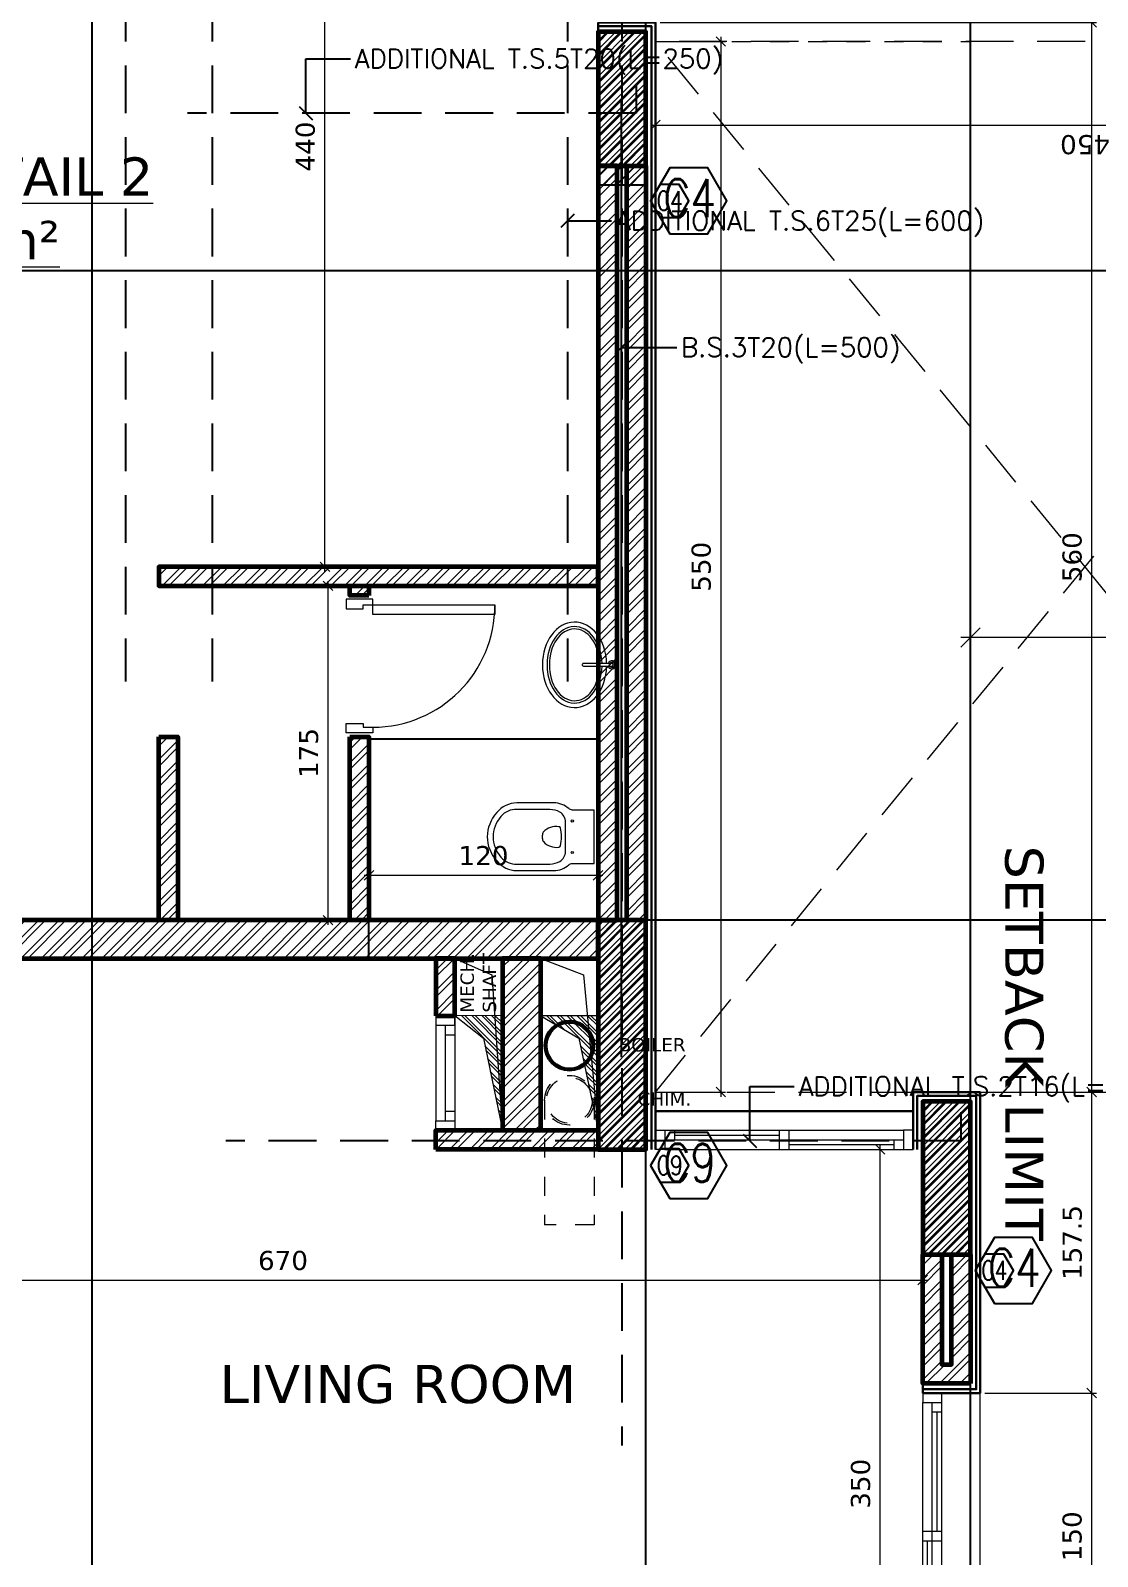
# Model space of a CAD drawing. Header units: inches. Extents: x -48 to 777, y -156 to 510.
# Drawn here: x 404.2 to 409.79, y 145.23 to 153.22 of the extents above; entities that cross this region are included whole.
import ezdxf
from ezdxf.enums import TextEntityAlignment as Align

# ---------------------------------------------------------------- set-up
doc = ezdxf.new("R2010")
doc.units = ezdxf.units.IN
doc.header["$MEASUREMENT"] = 0
doc.set_wipeout_variables(frame=1)
doc.linetypes.add('ACAD_ISO10W100', pattern=[18, 12, -3, 0, -3])
doc.linetypes.add('HIDDEN', pattern=[0.375, 0.25, -0.125])
doc.layers.get('Defpoints').update_dxf_attribs({"lineweight": 5})
for name, color, linetype, lineweight in [('A-AXIS ST', 251, 'ACAD_ISO10W100', 5), ('A-DIM', 9, 'Continuous', 5), ('A-DOORS', 38, 'Continuous', 20), ('A-HIDDEN', 254, 'HIDDEN', 5), ('A-LEVELS', 139, 'Continuous', 20), ('A-LIMIT LOT', 235, 'ACAD_ISO10W100', 20), ('A-PILLARS', 1, 'Continuous', 60), ('A-SANITARY', 120, 'Continuous', 5), ('A-TEXT', 50, 'Continuous', 15), ('A-WALLS', 7, 'Continuous', 60), ('A-WINDOWS', 4, 'Continuous', 20), ('C-METAL', 190, 'Continuous', 30), ('C-STONE', 42, 'Continuous', 30), ('C-WOOD', 28, 'Continuous', 30), ('D-STONE', 52, 'Continuous', 20), ('H-OTHERS', 189, 'Continuous', 5), ('H-PILLARS', 61, 'Continuous', 5), ('H-WALLS', 51, 'Continuous', 5), ('str-shaft', 1, 'Continuous', 5)]:
    doc.layers.add(name, color=color, linetype=linetype, lineweight=lineweight)
for name, color, linetype in [('pts pc', 7, 'Continuous'), ('Str-Axes', 8, 'Continuous'), ('str-col-hatch', 8, 'Continuous'), ('str-COL-TAG-100', 1, 'Continuous'), ('str-COL-TAG-50', 7, 'Continuous'), ('str-columns', 3, 'Continuous'), ('str-slab-bottom-reinf.', 1, 'Continuous'), ('str-slab-top', 1, 'Continuous'), ('str-sunken-slabs', 5, 'Continuous')]:
    doc.layers.add(name, color=color, linetype=linetype)
doc.styles.add('2mm', font='simplex.shx', dxfattribs={"height": 0.5})
doc.styles.add('ROMAN', font='ROMANS.SHX')
doc.styles.add('ROMAND', font='verdana.ttf')
doc.styles.add('ROMANS', font='romans__.ttf', dxfattribs={"height": 0.14})
doc.dimstyles.new('M-1.100', dxfattribs={"dimtxt": 0.2, "dimasz": 0.1, "dimexe": 0.05, "dimexo": 0.05, "dimgap": 0.1, "dimtad": 1, "dimlfac": 100, "dimrnd": 0.5, "dimzin": 9, "dimdsep": 46, "dimtxsty": 'ROMAND', "dimblk": 'OBLIQUE', "dimcen": 1, "dimdle": 0.05, "dimclrd": 256, "dimclre": 256, "dimclrt": 2, "dimadec": 0, "dimazin": 0, "dimtfac": 0.666667, "dimtmove": 2, "dimatfit": 3, "dimfxl": 0.04, "dimtolj": 1, "dimtzin": 5, "dimlwd": -1, "dimlwe": -1, "dimarcsym": 0})
doc.dimstyles.new('M-1.50', dxfattribs={"dimtxt": 0.1, "dimasz": 0.05, "dimexe": 0.025, "dimexo": 0.025, "dimgap": 0.05, "dimtad": 1, "dimlfac": 100, "dimrnd": 0.5, "dimzin": 9, "dimdsep": 46, "dimtxsty": 'ROMAND', "dimblk": 'OBLIQUE', "dimcen": 1, "dimdle": 0.025, "dimclrd": 256, "dimclre": 256, "dimclrt": 2, "dimadec": 0, "dimazin": 0, "dimtfac": 0.666667, "dimtmove": 2, "dimatfit": 3, "dimfxl": 0.04, "dimtolj": 1, "dimtzin": 5, "dimlwd": -1, "dimlwe": -1, "dimarcsym": 0})
doc.dimstyles.new('structure', dxfattribs={"dimtxt": 0.1, "dimasz": 0.07, "dimexe": 0.18, "dimexo": 1, "dimgap": 0.05, "dimtad": 1, "dimdec": 1, "dimlfac": 100, "dimrnd": 0.5, "dimdsep": 46, "dimtxsty": 'ROMAN', "dimblk1": 'OBLIQUE', "dimblk2": 'OBLIQUE', "dimsah": 1, "dimcen": 0.009, "dimse1": 1, "dimse2": 1, "dimclrd": 4, "dimclre": 9, "dimclrt": 1, "dimadec": 0, "dimazin": 0, "dimtfac": 0.066667, "dimtdec": 1, "dimtix": 1, "dimtmove": 2, "dimatfit": 3, "dimldrblk": 'OBLIQUE', "dimfxl": 0.18, "dimtolj": 1, "dimarcsym": 0})
pattern_1 = [(45, (-242.64175, -175.21088), (-0.0530330086, 0.0530330086), []), (45, (-242.6064, -175.21088), (-0.0530330086, 0.0530330086), [])]

# ---------------------------------------------------------------- blocks, each defined once
blk = doc.blocks.new('*U537')
for p, q in [((50, 100), (1300, 100)), ((100, 100), (100, 50)), ((650, 0), (650, 100)), ((700, 0), (700, 100)), ((50, 50), (1300, 50)), ((50, 0), (1300, 0)), ((100, 75), (650, 75)), ((700, 25), (1250, 25)), ((1250, 0), (1250, 50))]:
    blk.add_line(p, q)
for points in [[(0, 100), (50, 100), (50, 0), (0, 0)], [(1350, 100), (1300, 100), (1300, 0), (1350, 0)]]:
    blk.add_lwpolyline(points)
blk = doc.blocks.new('_Oblique')
at = {"color": 0, "linetype": 'ByBlock', "lineweight": -2}
blk.add_line((-0.5, -0.5), (0.5, 0.5), dxfattribs=at)
blk = doc.blocks.new('*D7')
at = {"layer": 'A-DIM', "transparency": 16777216}
for p, q in [((332.1441, 67.9158), (332.1441, 63.3658)), ((332.5563, 67.8908), (332.1191, 67.8908)), ((332.5563, 63.3908), (332.1191, 63.3908))]:
    blk.add_line(p, q, dxfattribs=at)
at = {"layer": 'Defpoints', "color": 0, "transparency": 16777216}
for p in [(332.5813, 67.8908), (332.1441, 63.3908), (332.5813, 63.3908)]:
    blk.add_point(p, dxfattribs=at)
at = {"layer": 'A-DIM', "transparency": 16777216, "xscale": 0.05, "yscale": 0.05, "zscale": 0.05}
for p, rotation in [((332.1441, 67.8908), 90), ((332.1441, 63.3908), 270)]:
    blk.add_blockref('_Oblique', p, dxfattribs=dict(at, rotation=rotation))
at = {"layer": 'A-DIM', "color": 2, "transparency": 16777216, "insert": (332.0421, 65.6408), "char_height": 0.1, "attachment_point": 5, "rotation": 90, "style": 'ROMAND'}
blk.add_mtext('\\A1;450', dxfattribs=at)
blk = doc.blocks.new('*D8')
at = {"layer": 'A-DIM', "transparency": 16777216}
for p, q in [((327.0813, 67.8658), (327.0813, 67.5233)), ((332.5813, 67.8658), (332.5813, 67.5233)), ((332.6063, 67.5483), (327.0563, 67.5483))]:
    blk.add_line(p, q, dxfattribs=at)
at = {"layer": 'Defpoints', "color": 0, "transparency": 16777216}
for p in [(327.0813, 67.8908), (332.5813, 67.8908), (327.0813, 67.5483)]:
    blk.add_point(p, dxfattribs=at)
at = {"layer": 'A-DIM', "transparency": 16777216, "xscale": 0.05, "yscale": 0.05, "zscale": 0.05, "rotation": 180}
blk.add_blockref('_Oblique', (327.0813, 67.5483), dxfattribs=at)
at = {"layer": 'A-DIM', "transparency": 16777216, "xscale": 0.05, "yscale": 0.05, "zscale": 0.05}
blk.add_blockref('_Oblique', (332.5813, 67.5483), dxfattribs=at)
at = {"layer": 'A-DIM', "color": 2, "transparency": 16777216, "insert": (329.8313, 67.6503), "char_height": 0.1, "attachment_point": 5, "style": 'ROMAND'}
blk.add_mtext('\\A1;550', dxfattribs=at)
blk = doc.blocks.new('*U25')
for p, q in [((50, 100), (1450, 100)), ((100, 100), (100, 50)), ((725, 0), (725, 100)), ((775, 0), (775, 100)), ((50, 50), (1450, 50)), ((50, 0), (1450, 0)), ((100, 75), (725, 75)), ((775, 25), (1400, 25)), ((1400, 0), (1400, 50))]:
    blk.add_line(p, q)
for points in [[(0, 100), (50, 100), (50, 0), (0, 0)], [(1500, 100), (1450, 100), (1450, 0), (1500, 0)]]:
    blk.add_lwpolyline(points)
blk = doc.blocks.new('*U56')
for points in [[(230, -160), (200, -160), (200, -20), (250, -20), (250, -110), (230, -110), (230, -160)], [(870, -160), (900, -160), (900, -20), (850, -20), (850, -110), (870, -110), (870, -160)], [(820, -800), (820, -160), (870, -160), (870, -800)]]:
    blk.add_lwpolyline(points, close=True)
blk.add_arc((870, -160), 640, 180, 270)
blk = doc.blocks.new('fghjgcfd')
for points in [[(114.5932, -90.6209, 0.697476), (114.5868, -90.6535), (114.5868, -90.6631, -0.791584), (114.5932, -90.6121)], [(114.6052, -90.8243, -0.509087), (114.5932, -90.8331, -0.325305), (114.5868, -90.8243), (114.5868, -90.6384, -1), (114.6052, -90.6384)], [(114.6052, -90.6631), (114.6052, -90.6535, 0.697476), (114.5988, -90.6209), (114.5988, -90.6121, -0.791584)]]:
    blk.add_lwpolyline(points, format="xyb", close=True)
blk.add_lwpolyline([(114.5988, -90.6044), (114.5932, -90.6044), (114.5932, -90.6223), (114.5988, -90.6223)], close=True)
at = {"extrusion": (0, 0, -1)}
for major_axis, ratio, start_param, end_param in [((-0.28, 0), 0.75, 7.88683, 14.104318), ((-0.25, 0), 0.72, 7.890774, 14.100375), ((-0.235, 0), 0.702128, 7.893123, 14.098025)]:
    blk.add_ellipse((114.596, -90.8834), major_axis=major_axis, ratio=ratio, start_param=start_param, end_param=end_param, dxfattribs=at)
blk = doc.blocks.new('A$C114C6178')
for points in [[(177.5, -211.9, 0.16864), (147.3, -132.7, -0.198912), (140, -115), (140, 0), (-140, 0), (-140, -115, -0.198912), (-147.3, -132.7, 0.16864), (-177.5, -211.9), (-177.5, -405, 0.225866), (-126.2, -510.7, 0.390178), (126.2, -510.7, 0.225866), (177.5, -405)], [(142.8, -231.9, 0.110329), (129.5, -180.6, 0.254034), (77, -150), (-77, -150, 0.254034), (-129.5, -180.6, 0.110329), (-142.8, -231.9), (-142.8, -405, 0.247706), (-105.9, -488.7, 0.390724), (106.2, -488.4, 0.246571), (142.8, -405)], [(54.9, -185.7, 0.338204), (47.1, -176.5, 0.109547), (-47.1, -176.5, 0.38369), (-52.4, -185.7, 0.252795), (-25.1, -266.2, 0.060555), (-21, -268.7, 0.083015), (0, -272.4, 0.083015), (21, -268.7, 0.060555), (25.1, -266.2, 0.250335)]]:
    blk.add_lwpolyline(points, format="xyb", close=True)
for centre in [(-82.5, -115), (82.5, -115)]:
    blk.add_circle(centre, 5.91)
blk = doc.blocks.new('AXIS')
at = {"layer": 'A-AXIS ST', "ltscale": 0.1}
for p, q in [((647.01853, 296.91777), (647.01853, 336.01919)), ((649.91853, 296.91777), (649.91853, 336.01919)), ((651.61853, 296.91777), (651.61853, 336.01919)), ((657.61853, 327.16933), (627.81853, 327.16933)), ((657.61853, 323.76934), (627.81853, 323.76934))]:
    blk.add_line(p, q, dxfattribs=at)
blk = doc.blocks.new('*D171')
at = {"layer": 'A-DIM', "transparency": 16777216}
for p, q in [((402.1768, 146.699), (402.1768, 146.699)), ((402.1518, 146.674), (408.9018, 146.674))]:
    blk.add_line(p, q, dxfattribs=at)
at = {"layer": 'Defpoints', "color": 0, "transparency": 16777216}
for p in [(402.1768, 146.674), (408.8768, 146.674), (408.8768, 146.674)]:
    blk.add_point(p, dxfattribs=at)
at = {"layer": 'A-DIM', "transparency": 16777216, "xscale": 0.05, "yscale": 0.05, "zscale": 0.05, "rotation": 180}
blk.add_blockref('_Oblique', (402.1768, 146.674), dxfattribs=at)
at = {"layer": 'A-DIM', "transparency": 16777216, "xscale": 0.05, "yscale": 0.05, "zscale": 0.05}
blk.add_blockref('_Oblique', (408.8768, 146.674), dxfattribs=at)
at = {"layer": 'A-DIM', "color": 2, "transparency": 16777216, "insert": (405.5268, 146.776), "char_height": 0.1, "attachment_point": 5, "style": 'ROMAND'}
blk.add_mtext('\\A1;670', dxfattribs=at)
blk = doc.blocks.new('*D172')
at = {"layer": 'A-DIM', "transparency": 16777216}
blk.add_line((408.654, 143.8319), (408.654, 147.3835), dxfattribs=at)
at = {"layer": 'Defpoints', "color": 0, "transparency": 16777216}
for p in [(408.654, 147.3585), (408.654, 147.3585), (408.654, 143.8569)]:
    blk.add_point(p, dxfattribs=at)
at = {"layer": 'A-DIM', "transparency": 16777216, "xscale": 0.05, "yscale": 0.05, "zscale": 0.05}
for p, rotation in [((408.654, 147.3585), 90), ((408.654, 143.8569), 270)]:
    blk.add_blockref('_Oblique', p, dxfattribs=dict(at, rotation=rotation))
at = {"layer": 'A-DIM', "color": 2, "transparency": 16777216, "insert": (408.5519, 145.6077), "char_height": 0.1, "attachment_point": 5, "rotation": 90, "style": 'ROMAND'}
blk.add_mtext('\\A1;350', dxfattribs=at)
blk = doc.blocks.new('*D173')
at = {"layer": 'A-DIM', "transparency": 16777216}
for p, q in [((405.763, 148.5335), (405.763, 150.3335)), ((405.738, 148.5585), (405.738, 148.5585))]:
    blk.add_line(p, q, dxfattribs=at)
at = {"layer": 'Defpoints', "color": 0, "transparency": 16777216}
for p in [(405.763, 150.3085), (405.763, 150.3085), (405.763, 148.5585)]:
    blk.add_point(p, dxfattribs=at)
at = {"layer": 'A-DIM', "transparency": 16777216, "xscale": 0.05, "yscale": 0.05, "zscale": 0.05}
for p, rotation in [((405.763, 150.3085), 90), ((405.763, 148.5585), 270)]:
    blk.add_blockref('_Oblique', p, dxfattribs=dict(at, rotation=rotation))
at = {"layer": 'A-DIM', "color": 2, "transparency": 16777216, "insert": (405.6618, 149.4335), "char_height": 0.1, "attachment_point": 5, "rotation": 90, "style": 'ROMAND'}
blk.add_mtext('\\A1;175', dxfattribs=at)
blk = doc.blocks.new('*D174')
at = {"layer": 'A-DIM', "transparency": 16777216}
for p, q in [((405.9518, 148.7935), (407.2018, 148.7935)), ((405.9768, 148.8185), (405.9768, 148.8185))]:
    blk.add_line(p, q, dxfattribs=at)
at = {"layer": 'Defpoints', "color": 0, "transparency": 16777216}
for p in [(405.9768, 148.7935), (407.1768, 148.7935), (407.1768, 148.7935)]:
    blk.add_point(p, dxfattribs=at)
at = {"layer": 'A-DIM', "transparency": 16777216, "xscale": 0.05, "yscale": 0.05, "zscale": 0.05, "rotation": 180}
blk.add_blockref('_Oblique', (405.9768, 148.7935), dxfattribs=at)
at = {"layer": 'A-DIM', "transparency": 16777216, "xscale": 0.05, "yscale": 0.05, "zscale": 0.05}
blk.add_blockref('_Oblique', (407.1768, 148.7935), dxfattribs=at)
at = {"layer": 'A-DIM', "color": 2, "transparency": 16777216, "insert": (406.5768, 148.8956), "char_height": 0.1, "attachment_point": 5, "style": 'ROMAND'}
blk.add_mtext('\\A1;120', dxfattribs=at)
blk = doc.blocks.new('*D175')
at = {"layer": 'A-DIM', "transparency": 16777216}
blk.add_line((405.7464, 150.3835), (405.7464, 154.8335), dxfattribs=at)
at = {"layer": 'Defpoints', "color": 0, "transparency": 16777216}
for p in [(405.7464, 154.8085), (405.7464, 154.8085), (405.7464, 150.4085)]:
    blk.add_point(p, dxfattribs=at)
at = {"layer": 'A-DIM', "transparency": 16777216, "xscale": 0.05, "yscale": 0.05, "zscale": 0.05}
for p, rotation in [((405.7464, 154.8085), 90), ((405.7464, 150.4085), 270)]:
    blk.add_blockref('_Oblique', p, dxfattribs=dict(at, rotation=rotation))
at = {"layer": 'A-DIM', "color": 2, "transparency": 16777216, "insert": (405.6443, 152.6085), "char_height": 0.1, "attachment_point": 5, "rotation": 90, "style": 'ROMAND'}
blk.add_mtext('\\A1;440', dxfattribs=at)
blk = doc.blocks.new('*D324')
at = {"layer": 'A-DIM', "transparency": 16777216}
for p, q in [((409.2018, 146.0827), (409.7865, 146.0827)), ((409.7615, 144.5577), (409.7615, 146.1077)), ((409.2018, 144.5827), (409.7865, 144.5827))]:
    blk.add_line(p, q, dxfattribs=at)
at = {"layer": 'Defpoints', "color": 0, "transparency": 16777216}
for p in [(409.1768, 146.0827), (409.7615, 146.0827), (409.1768, 144.5827)]:
    blk.add_point(p, dxfattribs=at)
at = {"layer": 'A-DIM', "transparency": 16777216, "xscale": 0.05, "yscale": 0.05, "zscale": 0.05}
for p, rotation in [((409.7615, 146.0827), 90), ((409.7615, 144.5827), 270)]:
    blk.add_blockref('_Oblique', p, dxfattribs=dict(at, rotation=rotation))
at = {"layer": 'A-DIM', "color": 2, "transparency": 16777216, "insert": (409.6595, 145.3327), "char_height": 0.1, "attachment_point": 5, "rotation": 90, "style": 'ROMAND'}
blk.add_mtext('\\A1;150', dxfattribs=at)
blk = doc.blocks.new('*D325')
at = {"layer": 'A-DIM', "transparency": 16777216}
for p, q in [((409.2018, 147.6586), (409.7865, 147.6586)), ((409.7615, 146.0577), (409.7615, 147.6836)), ((409.2018, 146.0827), (409.7865, 146.0827))]:
    blk.add_line(p, q, dxfattribs=at)
at = {"layer": 'Defpoints', "color": 0, "transparency": 16777216}
for p in [(409.1768, 147.6586), (409.7615, 147.6586), (409.1768, 146.0827)]:
    blk.add_point(p, dxfattribs=at)
at = {"layer": 'A-DIM', "transparency": 16777216, "xscale": 0.05, "yscale": 0.05, "zscale": 0.05}
for p, rotation in [((409.7615, 147.6586), 90), ((409.7615, 146.0827), 270)]:
    blk.add_blockref('_Oblique', p, dxfattribs=dict(at, rotation=rotation))
at = {"layer": 'A-DIM', "color": 2, "transparency": 16777216, "insert": (409.6603, 146.8707), "char_height": 0.1, "attachment_point": 5, "rotation": 90, "style": 'ROMAND'}
blk.add_mtext('\\A1;157.5', dxfattribs=at)
blk = doc.blocks.new('*D326')
at = {"layer": 'A-DIM', "transparency": 16777216}
for p, q in [((407.5018, 153.2586), (409.7865, 153.2586)), ((409.7615, 147.6336), (409.7615, 153.2836)), ((409.2018, 147.6586), (409.7865, 147.6586))]:
    blk.add_line(p, q, dxfattribs=at)
at = {"layer": 'Defpoints', "color": 0, "transparency": 16777216}
for p in [(407.4768, 153.2586), (409.7615, 153.2586), (409.1768, 147.6586)]:
    blk.add_point(p, dxfattribs=at)
at = {"layer": 'A-DIM', "transparency": 16777216, "xscale": 0.05, "yscale": 0.05, "zscale": 0.05}
for p, rotation in [((409.7615, 153.2586), 90), ((409.7615, 147.6586), 270)]:
    blk.add_blockref('_Oblique', p, dxfattribs=dict(at, rotation=rotation))
at = {"layer": 'A-DIM', "color": 2, "transparency": 16777216, "insert": (409.6595, 150.4586), "char_height": 0.1, "attachment_point": 5, "rotation": 90, "style": 'ROMAND'}
blk.add_mtext('\\A1;560', dxfattribs=at)
blk = doc.blocks.new('*D974')
at = {"layer": 'A-DIM', "transparency": 16777216}
for p, q in [((-315969.2704, -27907.0697), (-315972.3704, -27907.0697)), ((-315972.3204, -27908.1613), (-315972.3204, -27907.0197)), ((-315969.3204, -27908.1613), (-315969.3204, -27907.0197))]:
    blk.add_line(p, q, dxfattribs=at)
at = {"layer": 'Defpoints', "color": 0, "transparency": 16777216}
for p in [(-315972.3204, -27907.0697), (-315972.3204, -27908.2113), (-315969.3204, -27908.2113)]:
    blk.add_point(p, dxfattribs=at)
at = {"layer": 'A-DIM', "transparency": 16777216, "xscale": 0.1, "yscale": 0.1, "zscale": 0.1}
for p, rotation in [((-315972.3204, -27907.0697), 179.9999999997916), ((-315969.3204, -27907.0697), 359.9999999997916)]:
    blk.add_blockref('_Oblique', p, dxfattribs=dict(at, rotation=rotation))
at = {"layer": 'A-DIM', "color": 2, "transparency": 16777216, "insert": (-315970.8204, -27906.8656), "char_height": 0.2, "attachment_point": 5, "style": 'ROMAND'}
blk.add_mtext('\\A1;300', dxfattribs=at)
blk = doc.blocks.new('*U1164')
for p, q in [((50, 100), (550, 100)), ((50, 50), (550, 50)), ((50, 0), (550, 0)), ((500, 50), (500, 0))]:
    blk.add_line(p, q)
for points in [[(0, 100), (50, 100), (50, 0), (0, 0)], [(600, 100), (550, 100), (550, 0), (600, 0)], [(100, 50), (100, 0)]]:
    blk.add_lwpolyline(points)
blk = doc.blocks.new('tags')
at = {"layer": 'str-COL-TAG-100', "color": 2}
blk.add_lwpolyline([(0.125, -0.2616), (0.325, -0.2616), (0.425, -0.0884), (0.325, 0.0848), (0.125, 0.0848), (0.025, -0.0884)], close=True, dxfattribs=at)
at = {"layer": 'str-COL-TAG-50', "color": 2}
blk.add_lwpolyline([(0.075, -0.175), (0.175, -0.175), (0.225, -0.0884), (0.175, -0.0018), (0.075, -0.0018), (0.025, -0.0884)], close=True, dxfattribs=at)
at = {"layer": 'str-COL-TAG-100', "color": 1, "style": 'ROMANS', "width": 0.699426}
blk.add_attdef('NUMBER', text='', height=0.2, dxfattribs=at).set_placement((0.0918, -0.1741), (0.3679, -0.1741), align=Align.FIT)
at = {"layer": 'str-COL-TAG-50', "color": 1, "style": 'ROMANS', "width": 0.697102}
blk.add_attdef('NUMBER', text='', height=0.1, dxfattribs=at).set_placement((0.0562, -0.1375), (0.1938, -0.1375), align=Align.FIT)
blk = doc.blocks.new('WOQOUO NAZAR')
at = {"layer": 'A-HIDDEN'}
for p, q in [((327.08134, 67.89084), (332.58135, 63.39085)), ((327.08135, 63.39084), (332.58134, 67.89085))]:
    blk.add_line(p, q, dxfattribs=at)
blk.add_lwpolyline([(327.08135, 63.39084), (332.58135, 63.39085), (332.58134, 67.89085), (327.08134, 67.89084)], close=True, dxfattribs=at)
at = {"layer": 'A-DIM'}
dim = blk.add_linear_dim(base=(332.14413, 63.39085), p1=(332.58134, 67.89085), p2=(332.58134, 63.39085), angle=90, dimstyle='M-1.50', dxfattribs=at)
dim.commit()
dim.dimension.update_dxf_attribs({"geometry": '*D7', "text_midpoint": (332.04208, 65.64085)})
dim = blk.add_linear_dim(base=(327.08134, 67.54828), p1=(332.58134, 67.89085), p2=(327.08134, 67.89084), dimstyle='M-1.50', dxfattribs=at)
dim.commit()
dim.dimension.update_dxf_attribs({"geometry": '*D8', "text_midpoint": (329.83134, 67.65032)})
blk = doc.blocks.new('LOT 688  TOPOGRAPHIC PLAN')
at = {"layer": 'A-LEVELS', "linetype": 'Continuous'}
for points in [[(-315985.08664, -27908.28156), (-315984.66214, -27907.70748), (-315983.99229, -27907.54002), (-315982.70884, -27907.13172), (-315981.3889, -27906.79452), (-315980.05951, -27906.48626), (-315978.74737, -27906.12897), (-315978.10784, -27905.9037), (-315977.48306, -27905.63696), (-315976.24323, -27905.07662), (-315975.60733, -27904.84201), (-315974.95799, -27904.64593), (-315973.63177, -27904.33455), (-315970.95685, -27903.79566)], [(-315977.76717, -27912.15327), (-315977.30894, -27911.71444), (-315976.84202, -27911.34531), (-315976.59514, -27911.21969), (-315976.33391, -27911.15073), (-315976.05686, -27911.14126), (-315975.76695, -27911.17638), (-315974.54739, -27911.42916), (-315973.94458, -27911.41766), (-315973.35501, -27911.29364), (-315972.19755, -27910.89256), (-315971.62067, -27910.70773)]]:
    blk.add_lwpolyline(points, dxfattribs=at)
at = {"layer": 'pts pc', "color": 1, "insert": (-315977.24918, -27906.45004), "char_height": 0.5, "width": 3.0714286, "attachment_point": 1, "rotation": 359.692852, "style": '2mm'}
blk.add_mtext('\\Fsimplex.shx;\\W1.0000000000;\\T1.0000000000;\\o\\l96.849', dxfattribs=at)
at = {"linetype": 'Continuous'}
blk.add_wipeout([(-315996.80172, -27893.57917), (-315969.32038, -27896.23659), (-315969.32038, -27930.53073), (-315964.08799, -27936.87852), (-315964.6636, -27941.43051), (-315970.22923, -27937.16678), (-315985.1164, -27950.2257)], dxfattribs=at).dxf.layer = 'A-LIMIT LOT'
at = {"layer": 'A-HIDDEN', "linetype": 'ACAD_ISO10W100', "ltscale": 0.05}
blk.add_lwpolyline([(-315992.30527, -27900.52725), (-315983.21966, -27944.57125), (-315970.69258, -27933.58259), (-315972.32038, -27931.60779), (-315972.32038, -27902.3323)], close=True, dxfattribs=at)
at = {"layer": 'A-TEXT', "insert": (-315971.93834, -27908.15944, 93), "char_height": 0.2, "width": 7.1807633, "attachment_point": 1, "rotation": 270, "style": 'ROMAND'}
blk.add_mtext('SETBACK LIMIT', dxfattribs=at)
at = {"layer": 'A-DIM'}
dim = blk.add_aligned_dim(p1=(-315969.32038, -27908.21129), p2=(-315972.32038, -27908.21129), distance=-1.14156, dimstyle='M-1.100', dxfattribs=at)
dim.commit()
dim.dimension.update_dxf_attribs({"geometry": '*D974', "text_midpoint": (-315970.82038, -27906.86557)})

msp = doc.modelspace()

# ---------------------------------------------------------------- block references
at = {"layer": 'pts pc'}
msp.add_blockref('LOT 688  TOPOGRAPHIC PLAN', (316381.44716, 28057.10823), dxfattribs=at)

# ---------------------------------------------------------------- next in the draw order: hatches: boundary and pattern name
at = {"layer": 'H-OTHERS'}
h = msp.add_hatch(dxfattribs=at)
h.set_pattern_fill('ANSI32', color=256, scale=0.1, angle=-231.511645)
h.set_pattern_definition([(135, (396.781576, 132.388976), (-0.026516504, -0.026516504), []), (135, (396.781576, 132.406654), (-0.026516504, -0.026516504), [])])
h.paths.add_polyline_path([(406.42678, 148.05845), (406.57601, 147.94025), (406.67678, 147.45845), (406.67678, 148.05844)])
h = msp.add_hatch(dxfattribs=at)
h.set_pattern_fill('ANSI32', color=256, scale=0.1, angle=-231.511645)
h.set_pattern_definition([(135, (397.281576, 132.388976), (-0.026516504, -0.026516504), []), (135, (397.281576, 132.406654), (-0.026516504, -0.026516504), [])])
h.paths.add_polyline_path([(406.87678, 148.05844), (407.07601, 147.94025), (407.17678, 147.45845), (407.17678, 148.05844)])
at = {"layer": 'H-PILLARS'}
h = msp.add_hatch(dxfattribs=at)
h.set_pattern_fill('ANSI31', color=256, scale=0.2)
h.set_pattern_definition([(45, (-145.191731, -169.619348), (-0.0176776695, 0.0176776695), [])])
h.paths.add_polyline_path([(407.17678, 152.50845), (407.42678, 152.50845), (407.4268, 153.20855), (407.1768, 153.20855)])
h = msp.add_hatch(dxfattribs=at)
h.set_pattern_fill('ANSI31', color=256, scale=0.2)
h.set_pattern_definition([(45, (-145.19175, -174.669456), (-0.0176776695, 0.0176776695), [])])
h.paths.add_polyline_path([(407.17678, 147.35845), (407.42678, 147.35845), (407.42678, 148.55845), (407.17678, 148.55845)])
h = msp.add_hatch(dxfattribs=at)
h.set_pattern_fill('ANSI31', color=256, scale=0.2)
h.set_pattern_definition([(45, (-143.491753, -175.21929), (-0.0176776695, 0.0176776695), [])])
h.paths.add_polyline_path([(408.87678, 146.80861), (409.12678, 146.80861), (409.12678, 147.60861), (408.87678, 147.60861)])
at = {"layer": 'H-WALLS'}
h = msp.add_hatch(dxfattribs=at)
h.set_pattern_fill('ANSI32', color=256, scale=0.2)
h.set_pattern_definition(pattern_1)
h.paths.add_polyline_path([(407.17678, 148.55845), (407.27678, 148.55845), (407.27678, 152.50845), (407.17678, 152.50845)])
h = msp.add_hatch(dxfattribs=at)
h.set_pattern_fill('ANSI32', color=256, scale=0.2)
h.set_pattern_definition(pattern_1)
h.paths.add_polyline_path([(407.32678, 152.50845), (407.42678, 152.50845), (407.42678, 148.55845), (407.32678, 148.55845)])
h = msp.add_hatch(dxfattribs=at)
h.set_pattern_fill('ANSI32', color=256, scale=0.2)
h.set_pattern_definition(pattern_1)
h.paths.add_polyline_path([(407.17678, 150.30846), (407.17678, 150.40845), (404.87677, 150.40845), (404.87677, 150.30846)])
h = msp.add_hatch(dxfattribs=at)
h.set_pattern_fill('ANSI32', color=256, scale=0.2)
h.set_pattern_definition(pattern_1)
h.paths.add_polyline_path([(405.97677, 150.25846), (405.87677, 150.25846), (405.87677, 150.30845), (405.97677, 150.30845)])
h = msp.add_hatch(dxfattribs=at)
h.set_pattern_fill('ANSI32', color=256, scale=0.2)
h.set_pattern_definition([(45, (-242.49175, -175.21088), (-0.0530330086, 0.0530330086), []), (45, (-242.4564, -175.21088), (-0.0530330086, 0.0530330086), [])])
h.paths.add_polyline_path([(404.87677, 149.51846), (404.97677, 149.51846), (404.97677, 148.55845), (404.87677, 148.55845)])
h.paths.add_polyline_path([(402.17678, 148.35845), (407.17678, 148.35845), (407.17678, 148.55845), (402.17678, 148.55845)])
h = msp.add_hatch(dxfattribs=at)
h.set_pattern_fill('ANSI32', color=256, scale=0.2)
h.set_pattern_definition(pattern_1)
h.paths.add_polyline_path([(405.87677, 149.51846), (405.97677, 149.51846), (405.97677, 148.55845), (405.87677, 148.55845)])
h = msp.add_hatch(dxfattribs=at)
h.set_pattern_fill('ANSI32', color=256, scale=0.2)
h.set_pattern_definition([(45, (-99.100015, 0.100015), (-0.053033009, 0.053033009), []), (45, (-99.06466, 0.100015), (-0.053033009, 0.053033009), [])])
h.paths.add_polyline_path([(406.32678, 148.05844), (406.42678, 148.05844), (406.42679, 148.35845), (406.32679, 148.35845)])
h = msp.add_hatch(dxfattribs=at)
h.set_pattern_fill('ANSI32', color=256, scale=0.2)
h.set_pattern_definition([(45, (-341.44175, -175.61089), (-0.0530330086, 0.0530330086), []), (45, (-341.4064, -175.61089), (-0.0530330086, 0.0530330086), [])])
h.paths.add_polyline_path([(406.67678, 148.35845), (406.67678, 147.45845), (406.87678, 147.45845), (406.87678, 148.35845)])
h = msp.add_hatch(dxfattribs=at)
h.set_pattern_fill('ANSI32', color=256, scale=0.2)
h.set_pattern_definition(pattern_1)
h.paths.add_polyline_path([(406.32678, 147.35845), (406.32678, 147.45845), (407.17678, 147.45845), (407.17678, 147.35845)])
h = msp.add_hatch(dxfattribs=at)
h.set_pattern_fill('ANSI32', color=256, scale=0.2)
h.paths.add_polyline_path([(409.12678, 146.13275), (408.87678, 146.13275), (408.87678, 146.80861), (408.97678, 146.80861), (408.97678, 146.23275), (409.02678, 146.23275), (409.02678, 146.80861), (409.12678, 146.80861)])
at = {"layer": 'str-col-hatch'}
h = msp.add_hatch(dxfattribs=at)
h.set_pattern_fill('ANSI31', color=256, scale=0.4)
h.set_pattern_definition([(45, (-288.953, 101.699306), (-0.035355339, 0.035355339), [])])
h.paths.add_polyline_path([(407.1768, 153.20855), (407.1768, 152.40855), (407.4268, 152.40855), (407.4268, 153.20855)])
h = msp.add_hatch(dxfattribs=at)
h.set_pattern_fill('ANSI31', color=256, scale=0.4)
h.set_pattern_definition([(45, (-288.953017, 96.6492), (-0.035355339, 0.035355339), [])])
h.paths.add_polyline_path([(407.17678, 148.55845), (407.17678, 147.35845), (407.42678, 147.35845), (407.42678, 148.55845)])
h = msp.add_hatch(dxfattribs=at)
h.set_pattern_fill('ANSI31', color=256, scale=0.4)
h.set_pattern_definition([(45, (-287.25302, 96.099365), (-0.035355339, 0.035355339), [])])
h.paths.add_polyline_path([(408.87678, 147.60861), (408.87678, 146.80861), (409.12678, 146.80861), (409.12678, 147.60861)])

# ---------------------------------------------------------------- next in the draw order: linework, layer by layer
at = {"layer": 'A-HIDDEN', "linetype": 'HIDDEN', "ltscale": 0.3}
for p, q in [((406.89678, 147.61538), (406.89678, 146.96274)), ((407.15678, 147.61538), (407.15678, 146.96274)), ((407.15678, 146.96274), (406.89678, 146.96274))]:
    msp.add_line(p, q, dxfattribs=at)
msp.add_lwpolyline([(407.4768, 153.15855), (409.12678, 153.15864), (409.12678, 155.75845), (404.47678, 155.75845), (404.47678, 155.10845)], dxfattribs=at)
for radius in [0.13, 0.12]:
    msp.add_circle((407.02678, 147.61538), radius, dxfattribs=at)
at = {"layer": 'A-PILLARS'}
for points in [[(407.17678, 152.50845), (407.42678, 152.50845), (407.4268, 153.20855), (407.1768, 153.20855)], [(407.17678, 147.35845), (407.42678, 147.35845), (407.42678, 148.55845), (407.17678, 148.55845)], [(408.87678, 146.80861), (409.12678, 146.80861), (409.12678, 147.60861), (408.87678, 147.60861)]]:
    msp.add_lwpolyline(points, close=True, dxfattribs=at)
at = {"layer": 'A-WALLS'}
for points in [[(407.17678, 148.55845), (407.27678, 148.55845), (407.27678, 152.50845), (407.17678, 152.50845)], [(407.32678, 152.50845), (407.42678, 152.50845), (407.42678, 148.55845), (407.32678, 148.55845)], [(407.17678, 150.30846), (407.17678, 150.40845), (404.87677, 150.40845), (404.87677, 150.30846)], [(405.97677, 150.25846), (405.87677, 150.25846), (405.87677, 150.30845), (405.97677, 150.30845)], [(404.87677, 149.51846), (404.97677, 149.51846), (404.97677, 148.55845), (404.87677, 148.55845)], [(405.87677, 149.51846), (405.97677, 149.51846), (405.97677, 148.55845), (405.87677, 148.55845)], [(402.17678, 148.35845), (407.17678, 148.35845), (407.17678, 148.55845), (402.17678, 148.55845)], [(406.32678, 148.05844), (406.42678, 148.05844), (406.42679, 148.35845), (406.32679, 148.35845)], [(406.67678, 148.35845), (406.67678, 147.45845), (406.87678, 147.45845), (406.87678, 148.35845)], [(406.32678, 147.35845), (406.32678, 147.45845), (407.17678, 147.45845), (407.17678, 147.35845)], [(409.12678, 146.13275), (408.87678, 146.13275), (408.87678, 146.80861), (408.87678, 146.80861), (408.97678, 146.80861), (408.97678, 146.23275), (409.02678, 146.23275), (409.02678, 146.80861), (409.12678, 146.80861)]]:
    msp.add_lwpolyline(points, close=True, dxfattribs=at)
at = {"layer": 'C-METAL'}
for radius in [0.13, 0.12]:
    msp.add_circle((407.02678, 147.90151), radius, dxfattribs=at)
at = {"layer": 'C-STONE'}
for p, q in [((407.1768, 153.25855), (407.1768, 153.20855)), ((408.82678, 147.55861), (407.47678, 147.55861))]:
    msp.add_line(p, q, dxfattribs=at)
for points in [[(407.1768, 153.25855), (407.4768, 153.25855), (407.47678, 147.35845)], [(407.1768, 153.23855), (407.4568, 153.23855), (407.45678, 147.35845)], [(408.82678, 147.35845), (408.82678, 147.65861), (409.17678, 147.65861), (409.17678, 146.08275), (408.87678, 146.08275)], [(408.84678, 147.35845), (408.84678, 147.63861), (409.15678, 147.63861), (409.15678, 146.10275), (408.87678, 146.10275)], [(408.87678, 146.08275), (408.87678, 146.13275)]]:
    msp.add_lwpolyline(points, dxfattribs=at)
at = {"layer": 'C-WOOD'}
msp.add_line((408.82678, 147.55861), (407.47678, 147.55861), dxfattribs=at)
at = {"layer": 'D-STONE', "linetype": 'Continuous'}
msp.add_line((409.17678, 144.58275), (409.17678, 146.08275), dxfattribs=at)
msp.add_lwpolyline([(407.4768, 152.66859), (407.4767, 154.21852), (412.12678, 154.21852), (412.12678, 154.51852), (407.1968, 154.51852)], dxfattribs=at)
at = {"layer": 'H-OTHERS'}
for points in [[(406.42678, 148.05845), (406.57601, 147.94025), (406.67678, 147.45845), (406.67678, 148.05844), (406.42678, 148.05845)], [(406.87678, 148.05844), (407.07601, 147.94025), (407.17678, 147.45845), (407.17678, 148.05844), (406.87678, 148.05844)]]:
    msp.add_lwpolyline(points, dxfattribs=at)
at = {"layer": 'Str-Axes', "ltscale": 0.1}
for p, q in [((404.52678, 122.25688), (404.52678, 161.35831)), ((407.42678, 122.25688), (407.42678, 161.35831)), ((409.12678, 122.25688), (409.12678, 161.35831)), ((413.62657, 151.95845), (385.32678, 151.95845)), ((413.62657, 148.55845), (385.32678, 148.55845))]:
    msp.add_line(p, q, dxfattribs=at)
at = {"layer": 'str-columns'}
for points in [[(407.1768, 152.40855), (407.4268, 152.40855), (407.4268, 153.20855), (407.1768, 153.20855)], [(407.17678, 147.35845), (407.42678, 147.35845), (407.42678, 148.55845), (407.17678, 148.55845)], [(408.87678, 146.80861), (409.12678, 146.80861), (409.12678, 147.60861), (408.87678, 147.60861)]]:
    msp.add_lwpolyline(points, close=True, dxfattribs=at)
at = {"layer": 'str-shaft'}
for points in [[(406.67678, 148.35845), (406.42678, 148.35845), (406.42678, 147.45844), (406.67678, 147.45844)], [(406.87678, 148.35845), (407.17678, 148.35845), (407.17678, 147.45845), (406.87678, 147.45845)]]:
    msp.add_lwpolyline(points, close=True, dxfattribs=at)
for points in [[(406.42679, 148.35845), (406.62047, 148.27266), (406.67678, 147.45844)], [(406.87678, 148.35845), (407.10069, 148.27266), (407.17678, 147.45845)]]:
    msp.add_lwpolyline(points, dxfattribs=at)
at = {"layer": 'str-slab-bottom-reinf.'}
msp.add_line((407.29963, 147.84115), (407.29963, 152.84183), dxfattribs=at)
at = {"layer": 'str-slab-top', "linetype": 'HIDDEN'}
for points in [[(404.55231, 155.65845), (404.70231, 155.65845), (404.70231, 149.80845)], [(405.00521, 155.65845), (405.15521, 155.65845), (405.15521, 149.80845)], [(406.86639, 155.65845), (407.01639, 155.65845), (407.01639, 149.80845)], [(407.1518, 155.65845), (407.3018, 155.65845), (407.3018, 145.80845)], [(407.37678, 152.9331), (407.37678, 152.7831), (405.02678, 152.7831)], [(409.07678, 147.55286), (409.07678, 147.40286), (405.22678, 147.40286)]]:
    msp.add_lwpolyline(points, dxfattribs=at)
at = {"layer": 'str-sunken-slabs'}
msp.add_lwpolyline([(405.97677, 149.50845), (407.17678, 149.50845), (407.17678, 148.35845), (405.97677, 148.35845)], close=True, dxfattribs=at)

# ---------------------------------------------------------------- next in the draw order: block references
at = {"layer": 'A-DIM'}
msp.add_blockref('AXIS', (-242.49175, -175.21088), dxfattribs=at)
msp.add_blockref('AXIS', (-242.49175, -175.21088), dxfattribs=at)
at = {"layer": 'A-DOORS', "xscale": 0.0009999999999906, "yscale": 0.0009999999999906, "zscale": 0.0009999999999906, "rotation": 90}
msp.add_blockref('*U56', (405.83677, 149.33846), dxfattribs=at)
at = {"layer": 'A-HIDDEN', "rotation": 89.99992466187545}
msp.add_blockref('WOQOUO NAZAR', (475.36719, -179.42281), dxfattribs=at)
at = {"layer": 'A-SANITARY', "xscale": -0.8, "yscale": 0.8, "zscale": 0.8, "rotation": 270}
msp.add_blockref('fghjgcfd', (479.76033, 58.21838), dxfattribs=at)
at = {"layer": 'A-SANITARY', "extrusion": (0, 0, -1), "xscale": -0.001000000000885, "yscale": 0.001000000000885, "zscale": -0.001000000000885, "rotation": 90}
msp.add_blockref('A$C114C6178', (-407.15678, 148.99516), dxfattribs=at)
at = {"layer": 'A-WINDOWS', "yscale": 0.0009999999999906004, "zscale": 0.0009999999999906004}
for name, p, xscale, rotation in [('*U1164', (406.42678, 148.05844), -0.0009999999999906004, 90.00000000011168), ('*U25', (408.97678, 144.58275), 0.0009999999999906004, 90.00000000281167)]:
    msp.add_blockref(name, p, dxfattribs=dict(at, xscale=xscale, rotation=rotation))
at = {"layer": 'A-WINDOWS', "xscale": 0.0009999999999906004, "yscale": 0.0009999999999906004, "zscale": 0.0009999999999906004}
msp.add_blockref('*U537', (407.47678, 147.35845), dxfattribs=at)
at = {"layer": 'Str-Axes'}
msp.add_blockref('AXIS', (-242.49175, -175.21088), dxfattribs=at)
at = {"layer": 'str-columns'}
ref = msp.add_blockref('tags', (407.4268, 152.4124), dxfattribs=at)
ref.add_attrib('NUMBER', 'C4', dxfattribs={"layer": 'str-COL-TAG-50', "color": 1, "height": 0.1, "style": 'ROMANS', "width": 0.63631}).set_placement((407.48299, 152.2749), (407.62058, 152.2749), align=Align.FIT)
ref.add_attrib('NUMBER', 'C4', dxfattribs={"layer": 'str-COL-TAG-100', "color": 1, "height": 0.2, "style": 'ROMANS', "width": 0.638431}).set_placement((407.51864, 152.23834), (407.79473, 152.23834), align=Align.FIT)
ref = msp.add_blockref('tags', (407.42678, 147.36229), dxfattribs=at)
ref.add_attrib('NUMBER', 'C9', dxfattribs={"layer": 'str-COL-TAG-50', "color": 1, "height": 0.1, "style": 'ROMANS', "width": 0.63631}).set_placement((407.48297, 147.22479), (407.62056, 147.22479), align=Align.FIT)
ref.add_attrib('NUMBER', 'C9', dxfattribs={"layer": 'str-COL-TAG-100', "color": 1, "height": 0.2, "style": 'ROMANS', "width": 0.638431}).set_placement((407.51862, 147.18824), (407.79471, 147.18824), align=Align.FIT)
ref = msp.add_blockref('tags', (409.12678, 146.81246), dxfattribs=at)
ref.add_attrib('NUMBER', 'C4', dxfattribs={"layer": 'str-COL-TAG-50', "color": 1, "height": 0.1, "style": 'ROMANS', "width": 0.63631}).set_placement((409.18297, 146.67496), (409.32056, 146.67496), align=Align.FIT)
ref.add_attrib('NUMBER', 'C4', dxfattribs={"layer": 'str-COL-TAG-100', "color": 1, "height": 0.2, "style": 'ROMANS', "width": 0.638431}).set_placement((409.21862, 146.6384), (409.49471, 146.6384), align=Align.FIT)

# ---------------------------------------------------------------- next in the draw order: texts
at = {"layer": 'A-TEXT', "style": 'ROMAND'}
for s, insert, char_height, width, attachment_point in [('{\\LRETAIL 2\\P43m²}', (403.63251, 152.55182), 0.2, 1.5328764, 1), ('BOILER', (407.63501, 147.94102), 0.07, 0.7766314, 3), ('CHIM. ', (407.66434, 147.65773), 0.07, 0.7766314, 3), ('LIVING ROOM ', (405.19526, 146.02625), 0.2, 2.4947222, 7)]:
    msp.add_mtext(s, dxfattribs=dict(at, insert=insert, char_height=char_height, width=width, attachment_point=attachment_point))
at = {"layer": 'A-TEXT', "insert": (406.4563, 148.38703), "char_height": 0.07, "width": 0.7766314, "attachment_point": 3, "rotation": 90, "style": 'ROMAND'}
msp.add_mtext('MECH. \\PSHAFT', dxfattribs=at)
at = {"layer": 'str-slab-bottom-reinf.', "style": 'ROMAN'}
msp.add_text('B.S.3T20(L=500)', height=0.1, dxfattribs=at).set_placement((407.61086, 151.50791))
at = {"layer": 'str-slab-top', "style": 'ROMAN'}
for s, p in [('ADDITIONAL T.S.5T20(L=250)', (405.9024, 153.0189)), ('ADDITIONAL T.S.6T25(L=600)', (407.26977, 152.17002)), ('ADDITIONAL T.S.2T16(L=400)', (408.22643, 147.63865))]:
    msp.add_text(s, height=0.1, dxfattribs=at).set_placement(p)

# ---------------------------------------------------------------- next in the draw order: dimensions: what is measured, and where the dimension line sits
at = {"layer": 'A-DIM'}
for base, p1, p2, picture, middle in [((405.74637, 154.80846), (405.74637, 150.40846), (405.74637, 154.80846), '*D175', (405.64432, 152.60846)), ((409.76154, 153.25855), (409.17678, 147.65861), (407.4768, 153.25855), '*D326', (409.6595, 150.45858)), ((405.76304, 150.30847), (405.76304, 148.55846), (405.76304, 150.30847), '*D173', (405.66183, 149.43346)), ((409.76154, 147.65861), (409.17678, 146.08275), (409.17678, 147.65861), '*D325', (409.66034, 146.87068)), ((408.65396, 147.35846), (408.65396, 143.85689), (408.65396, 147.35846), '*D172', (408.55188, 145.60767)), ((409.76154, 146.08275), (409.17678, 144.58275), (409.17678, 146.08275), '*D324', (409.6595, 145.33275))]:
    dim = msp.add_linear_dim(base=base, p1=p1, p2=p2, angle=90, dimstyle='M-1.50', dxfattribs=at)
    dim.commit()
    dim.dimension.update_dxf_attribs({"geometry": picture, "text_midpoint": middle})
for base, p1, p2, picture, middle in [((407.17678, 148.79349), (405.97677, 148.79349), (407.17678, 148.79349), '*D174', (406.57678, 148.89557)), ((408.87678, 146.67396), (402.17678, 146.67396), (408.87678, 146.67396), '*D171', (405.52678, 146.77601))]:
    dim = msp.add_linear_dim(base=base, p1=p1, p2=p2, dimstyle='M-1.50', dxfattribs=at)
    dim.commit()
    dim.dimension.update_dxf_attribs({"geometry": picture, "text_midpoint": middle})

# ---------------------------------------------------------------- next in the draw order: leaders
at = {"layer": 'str-slab-bottom-reinf.'}
msp.add_leader([(407.29963, 151.55703), (407.58841, 151.55703)], dimstyle='structure', override={"dimgap": 0.05, "dimtad": 0}, dxfattribs=at)
at = {"layer": 'str-slab-top'}
for points, override in [([(405.64702, 152.7831), (405.64702, 153.06802), (405.87995, 153.06802)], {"dimgap": 0.05, "dimtad": 0, "dimfxl": 0.04, "dimfxlon": 1}), ([(407.01639, 152.21915), (407.24732, 152.21915)], {"dimgap": 0.05, "dimtad": 0}), ([(407.97104, 147.40286), (407.97104, 147.68778), (408.20397, 147.68778)], {"dimgap": 0.05, "dimtad": 0, "dimfxl": 0.04, "dimfxlon": 1})]:
    msp.add_leader(points, dimstyle='structure', override=override, dxfattribs=at)

doc.saveas('drawing.dxf')
